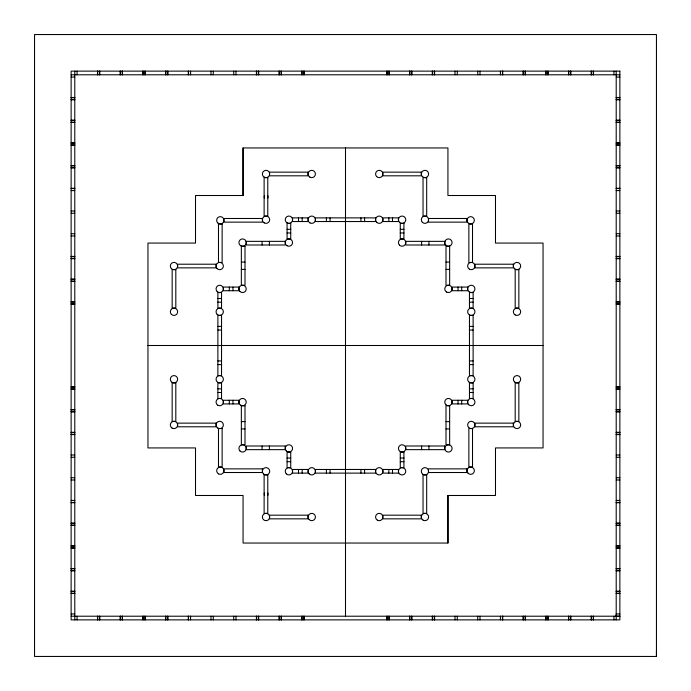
<?xml version="1.0" encoding="UTF-8"?>
<svg xmlns="http://www.w3.org/2000/svg" width="691" height="691" viewBox="0 0 691 691"><rect width="100%" height="100%" fill="white"/><g stroke="black" fill="none" stroke-linecap="round" stroke-linejoin="round"><path stroke-width="1.04" d="M243.068 195.51L243.068 147.952L447.932 147.952L447.932 195.51L495.49 195.51L495.49 243.068L543.048 243.068L543.048 447.932L495.49 447.932L495.49 495.49L447.932 495.49L447.932 543.04L243.068 543.04L243.068 495.49L195.51 495.49L195.51 447.932L147.96 447.932L147.96 243.068L195.51 243.068L195.51 195.51L243.068 195.51L243.068 147.952M345.5 147.952L345.5 616.208M71.13 616.208L619.87 616.208L616.208 616.208L616.208 613.936L619.87 613.936M656.45 656.45L656.45 34.55L34.55 34.55L34.55 656.45L656.45 656.45L656.45 650.965M71.13 74.792L619.87 74.792M71.13 77.064L74.792 77.064M616.208 77.064L619.87 77.064M71.13 97.491L74.792 97.491M616.208 97.491L619.87 97.491M71.13 97.725L74.792 97.725M616.208 97.725L619.87 97.725M71.13 99.539L74.792 99.539M616.208 99.539L619.87 99.539M71.13 99.763L74.792 99.763M616.208 99.763L619.87 99.763M71.13 120.199L74.792 120.199M616.208 120.199L619.87 120.199M71.13 120.424L74.792 120.424M616.208 120.424L619.87 120.424M71.13 122.238L74.792 122.238M616.208 122.238L619.87 122.238M71.13 122.471L74.792 122.471M616.208 122.471L619.87 122.471M71.13 142.899L74.792 142.899M616.208 142.899L619.87 142.899M71.13 143.123L74.792 143.123M616.208 143.123L619.87 143.123M71.13 144.946L74.792 144.946M616.208 144.946L619.87 144.946M71.13 145.17L74.792 145.17M616.208 145.17L619.87 145.17M71.13 165.607L74.792 165.607M616.208 165.607L619.87 165.607M71.13 165.831L74.792 165.831M616.208 165.831L619.87 165.831M71.13 167.645L74.792 167.645M616.208 167.645L619.87 167.645M71.13 167.87L74.792 167.87M616.208 167.87L619.87 167.87M71.13 188.306L74.792 188.306M616.208 188.306L619.87 188.306M71.13 188.531L74.792 188.531M616.208 188.531L619.87 188.531M71.13 190.578L74.792 190.578M616.208 190.578L619.87 190.578M71.13 211.005L74.792 211.005M616.208 211.005L619.87 211.005M71.13 213.277L74.792 213.277M616.208 213.277L619.87 213.277M287.076 229.317L290.73 229.317M400.27 229.317L403.924 229.317M287.076 232.971L290.73 232.971M400.27 232.971L403.924 232.971M71.13 233.713L74.792 233.713M616.208 233.713L619.87 233.713M71.13 235.985L74.792 235.985M616.208 235.985L619.87 235.985M71.13 256.413L74.792 256.413M616.208 256.413L619.87 256.413M71.13 256.646L74.792 256.646M616.208 256.646L619.87 256.646M71.13 258.46L74.792 258.46M616.208 258.46L619.87 258.46M71.13 258.684L74.792 258.684M616.208 258.684L619.87 258.684M241.349 262.079L245.003 262.079M445.997 262.079L449.651 262.079M241.349 269.395L245.003 269.395M445.997 269.395L449.651 269.395M71.13 279.121L74.792 279.121M616.208 279.121L619.87 279.121M71.13 279.345L74.792 279.345M616.208 279.345L619.87 279.345M71.13 281.159L74.792 281.159M616.208 281.159L619.87 281.159M71.13 281.384L74.792 281.384M616.208 281.384L619.87 281.384M217.881 298.503L221.543 298.503M469.457 298.503L473.119 298.503M71.13 301.82L74.792 301.82M616.208 301.82L619.87 301.82M71.13 302.045L74.792 302.045M616.208 302.045L619.87 302.045M217.881 302.166L221.543 302.166M469.457 302.166L473.119 302.166M71.13 303.867L74.792 303.867M616.208 303.867L619.87 303.867M71.13 304.092L74.792 304.092M616.208 304.092L619.87 304.092M217.881 326.402L221.543 326.402M469.457 326.402L473.119 326.402M217.881 330.056L221.543 330.056M469.457 330.056L473.119 330.056M147.96 345.5L543.048 345.5M217.881 360.944L221.543 360.944M469.457 360.944L473.119 360.944M217.881 364.598L221.543 364.598M469.457 364.598L473.119 364.598M71.13 386.908L74.792 386.908M616.208 386.908L619.87 386.908M71.13 387.133L74.792 387.133M616.208 387.133L619.87 387.133M217.881 388.834L221.543 388.834M469.457 388.834L473.119 388.834M71.13 388.955L74.792 388.955M616.208 388.955L619.87 388.955M71.13 389.18L74.792 389.18M616.208 389.18L619.87 389.18M217.881 392.497L221.543 392.497M469.457 392.497L473.119 392.497M71.13 409.608L74.792 409.608M616.208 409.608L619.87 409.608M71.13 409.841L74.792 409.841M616.208 409.841L619.87 409.841M71.13 411.655L74.792 411.655M616.208 411.655L619.87 411.655M71.13 411.879L74.792 411.879M616.208 411.879L619.87 411.879M241.349 421.605L245.003 421.605M445.997 421.605L449.651 421.605M241.349 428.921L245.003 428.921M445.997 428.921L449.651 428.921M71.13 432.316L74.792 432.316M616.208 432.316L619.87 432.316M71.13 432.54L74.792 432.54M616.208 432.54L619.87 432.54M71.13 434.354L74.792 434.354M616.208 434.354L619.87 434.354M71.13 434.587L74.792 434.587M616.208 434.587L619.87 434.587M71.13 455.015L74.792 455.015M616.208 455.015L619.87 455.015M71.13 457.287L74.792 457.287M616.208 457.287L619.87 457.287M287.076 458.029L290.73 458.029M400.27 458.029L403.924 458.029M287.076 461.683L290.73 461.683M400.27 461.683L403.924 461.683M71.13 477.723L74.792 477.723M616.208 477.723L619.87 477.723M71.13 479.995L74.792 479.995M616.208 479.995L619.87 479.995M71.13 500.422L74.792 500.422M616.208 500.422L619.87 500.422M71.13 502.469L74.792 502.469M616.208 502.469L619.87 502.469M71.13 502.694L74.792 502.694M616.208 502.694L619.87 502.694M71.13 523.13L74.792 523.13M616.208 523.13L619.87 523.13M71.13 523.355L74.792 523.355M616.208 523.355L619.87 523.355M71.13 525.169L74.792 525.169M616.208 525.169L619.87 525.169M71.13 525.393L74.792 525.393M616.208 525.393L619.87 525.393M71.13 545.83L74.792 545.83M616.208 545.83L619.87 545.83M71.13 546.054L74.792 546.054M616.208 546.054L619.87 546.054M71.13 547.877L74.792 547.877M616.208 547.877L619.87 547.877M71.13 548.101L74.792 548.101M616.208 548.101L619.87 548.101M71.13 568.529L74.792 568.529M616.208 568.529L619.87 568.529M71.13 568.762L74.792 568.762M616.208 568.762L619.87 568.762M71.13 570.576L74.792 570.576M616.208 570.576L619.87 570.576M71.13 570.801L74.792 570.801M616.208 570.801L619.87 570.801M71.13 591.237L74.792 591.237M616.208 591.237L619.87 591.237M71.13 591.461L74.792 591.461M616.208 591.461L619.87 591.461M71.13 593.275L74.792 593.275M616.208 593.275L619.87 593.275M71.13 593.509L74.792 593.509M616.208 593.509L619.87 593.509M71.13 613.936L74.792 613.936M616.208 71.13L616.208 619.87M613.936 71.13L613.936 74.792M613.936 616.208L613.936 619.87M593.509 71.13L593.509 74.792M593.509 616.208L593.509 619.87M593.275 71.13L593.275 74.792M593.275 616.208L593.275 619.87M591.461 71.13L591.461 74.792M591.461 616.208L591.461 619.87M591.237 71.13L591.237 74.792M591.237 616.208L591.237 619.87M570.801 71.13L570.801 74.792M570.801 616.208L570.801 619.87M570.576 71.13L570.576 74.792M570.576 616.208L570.576 619.87M568.762 71.13L568.762 74.792M568.762 616.208L568.762 619.87M568.529 71.13L568.529 74.792M568.529 616.208L568.529 619.87M548.101 71.13L548.101 74.792M548.101 616.208L548.101 619.87M547.877 71.13L547.877 74.792M547.877 616.208L547.877 619.87M546.054 71.13L546.054 74.792M546.054 616.208L546.054 619.87M545.83 71.13L545.83 74.792M545.83 616.208L545.83 619.87M525.393 71.13L525.393 74.792M525.393 616.208L525.393 619.87M525.169 71.13L525.169 74.792M525.169 616.208L525.169 619.87M523.355 71.13L523.355 74.792M523.355 616.208L523.355 619.87M523.13 71.13L523.13 74.792M523.13 616.208L523.13 619.87M502.694 71.13L502.694 74.792M502.694 616.208L502.694 619.87M502.469 71.13L502.469 74.792M502.469 616.208L502.469 619.87M500.422 71.13L500.422 74.792M500.422 616.208L500.422 619.87M479.995 71.13L479.995 74.792M479.995 616.208L479.995 619.87M477.723 71.13L477.723 74.792M477.723 616.208L477.723 619.87M461.683 287.076L461.683 290.73M461.683 400.27L461.683 403.924M458.029 287.076L458.029 290.73M458.029 400.27L458.029 403.924M457.287 71.13L457.287 74.792M457.287 616.208L457.287 619.87M455.015 71.13L455.015 74.792M455.015 616.208L455.015 619.87M447.932 495.49L447.932 543.04M434.587 71.13L434.587 74.792M434.587 616.208L434.587 619.87M434.354 71.13L434.354 74.792M434.354 616.208L434.354 619.87M432.54 71.13L432.54 74.792M432.54 616.208L432.54 619.87M432.316 71.13L432.316 74.792M432.316 616.208L432.316 619.87M428.921 241.349L428.921 245.003M428.921 445.997L428.921 449.651M421.605 241.349L421.605 245.003M421.605 445.997L421.605 449.651M411.879 71.13L411.879 74.792M411.879 616.208L411.879 619.87M411.655 71.13L411.655 74.792M411.655 616.208L411.655 619.87M409.841 71.13L409.841 74.792M409.841 616.208L409.841 619.87M409.608 71.13L409.616 74.792M409.608 616.208L409.616 619.87M392.497 217.881L392.497 221.543M392.497 469.457L392.497 473.119M389.18 71.13L389.18 74.792M389.18 616.208L389.18 619.87M388.955 71.13L388.955 74.792M388.955 616.208L388.955 619.87M388.834 217.881L388.834 221.543M388.834 469.457L388.834 473.119M387.133 71.13L387.133 74.792M387.133 616.208L387.133 619.87M386.908 71.13L386.908 74.792M386.908 616.208L386.908 619.87M364.598 217.881L364.598 221.543M364.598 469.457L364.598 473.119M360.944 217.881L360.944 221.543M360.944 469.457L360.944 473.119M330.056 217.881L330.056 221.543M330.056 469.457L330.056 473.119M326.402 217.881L326.402 221.543M326.402 469.457L326.402 473.119M304.092 71.13L304.092 74.792M304.092 616.208L304.092 619.87M303.867 71.13L303.867 74.792M303.867 616.208L303.867 619.87M302.166 217.881L302.166 221.543M302.166 469.457L302.166 473.119M302.045 71.13L302.045 74.792M302.045 616.208L302.045 619.87M301.82 71.13L301.82 74.792M301.82 616.208L301.82 619.87M298.503 217.881L298.503 221.543M298.503 469.457L298.503 473.119M281.392 71.13L281.392 74.792M281.392 616.208L281.392 619.87M281.159 71.13L281.159 74.792M281.159 616.208L281.159 619.87M279.345 71.13L279.345 74.792M279.345 616.208L279.345 619.87M279.121 71.13L279.121 74.792M279.121 616.208L279.121 619.87M269.395 241.349L269.395 245.003M269.395 445.997L269.395 449.651M267.961 195.795L267.961 197.989M267.961 493.011L267.961 495.205M264.308 195.795L264.308 197.989M264.308 493.011L264.308 495.205M262.079 241.349L262.079 245.003M262.079 445.997L262.079 449.651M258.684 71.13L258.684 74.792M258.684 616.208L258.684 619.87M258.46 71.13L258.46 74.792M258.46 616.208L258.46 619.87M256.646 71.13L256.646 74.792M256.646 616.208L256.646 619.87M256.413 71.13L256.413 74.792M256.413 616.208L256.413 619.87M235.985 71.13L235.985 74.792M235.985 616.208L235.985 619.87M233.713 71.13L233.713 74.792M233.713 616.208L233.713 619.87M232.971 287.076L232.971 290.73M232.971 400.27L232.971 403.924M229.317 287.076L229.317 290.73M229.317 400.27L229.317 403.924M213.277 71.13L213.277 74.792M213.277 616.208L213.277 619.87M211.005 71.13L211.005 74.792M211.005 616.208L211.005 619.87M190.578 71.13L190.578 74.792M190.578 616.208L190.578 619.87M188.531 71.13L188.531 74.792M188.531 616.208L188.531 619.87M188.306 71.13L188.306 74.792M188.306 616.208L188.306 619.87M167.87 71.13L167.87 74.792M167.87 616.208L167.87 619.87M167.645 71.13L167.645 74.792M167.645 616.208L167.645 619.87M165.831 71.13L165.831 74.792M165.831 616.208L165.831 619.87M165.607 71.13L165.607 74.792M165.607 616.208L165.607 619.87M145.17 71.13L145.17 74.792M145.17 616.208L145.17 619.87M144.946 71.13L144.946 74.792M144.946 616.208L144.946 619.87M143.123 71.13L143.123 74.792M143.123 616.208L143.123 619.87M142.899 71.13L142.899 74.792M142.899 616.208L142.899 619.87M122.471 71.13L122.471 74.792M122.471 616.208L122.471 619.87M122.238 71.13L122.238 74.792M122.238 616.208L122.238 619.87M120.424 71.13L120.424 74.792M120.424 616.208L120.424 619.87M120.199 71.13L120.199 74.792M120.199 616.208L120.199 619.87M99.763 71.13L99.763 74.792M99.763 616.208L99.763 619.87M99.539 71.13L99.539 74.792M99.539 616.208L99.539 619.87M97.725 71.13L97.725 74.792M97.725 616.208L97.725 619.87M97.491 71.13L97.491 74.792M97.491 616.208L97.491 619.87M77.064 71.13L77.064 74.792M77.064 616.208L77.064 619.87M74.792 71.13L74.792 619.87M619.87 71.13L71.13 71.13L71.13 619.87L619.87 619.87L619.87 71.13M308.013 172.154L269.516 172.154L269.516 175.816L308.013 175.816L308.013 172.154M421.303 172.154L382.797 172.154L382.797 175.816L421.303 175.816L421.303 172.154M267.78 177.639L264.117 177.639L264.117 216.145L267.78 216.145L267.78 177.639M426.692 177.639L423.039 177.639L423.039 216.145L426.692 216.145L426.692 177.639M308.108 217.881L292.561 217.881L292.561 221.543L308.108 221.543L308.108 217.881M375.576 217.881L315.424 217.881L315.424 221.543L375.576 221.543L375.576 217.881M398.439 217.881L382.892 217.881L382.892 221.543L398.439 221.543L398.439 217.881M262.381 218.486L223.875 218.486L223.875 222.139L262.381 222.139L262.381 218.486M466.935 218.486L428.437 218.486L428.437 222.139L466.935 222.139L466.935 218.486M290.73 223.374L287.076 223.374L287.076 238.922L290.73 238.922L290.73 223.374M403.924 223.374L400.27 223.374L400.27 238.922L403.924 238.922L403.924 223.374M222.139 223.97L218.486 223.97L218.486 262.476L222.139 262.476L222.139 223.97M472.514 223.97L468.861 223.97L468.861 262.476L472.514 262.476L472.514 223.97M285.245 241.349L246.238 241.349L246.238 245.003L285.245 245.003L285.245 241.349M444.762 241.349L405.755 241.349L405.755 245.003L444.762 245.003L444.762 241.349M245.003 246.238L241.349 246.238L241.349 285.245L245.003 285.245L245.003 246.238M449.651 246.238L445.997 246.238L445.997 285.245L449.651 285.245L449.651 246.238M216.145 264.212L177.639 264.212L177.639 267.866L216.145 267.866L216.145 264.212M513.361 264.212L474.855 264.212L474.855 267.866L513.361 267.866L513.361 264.212M175.816 269.602L172.154 269.602L172.154 308.108L175.816 308.108L175.816 269.602M518.846 269.602L515.184 269.602L515.184 308.108L518.846 308.108L518.846 269.602M238.922 287.076L223.374 287.076L223.374 290.73L238.922 290.73L238.922 287.076M467.626 287.076L452.078 287.076L452.078 290.73L467.626 290.73L467.626 287.076M221.543 292.561L217.881 292.561L217.881 308.108L221.543 308.108L221.543 292.561M473.119 292.561L469.457 292.561L469.457 308.108L473.119 308.108L473.119 292.561M221.543 315.424L217.881 315.424L217.881 375.576L221.543 375.576L221.543 315.424M473.119 315.424L469.457 315.424L469.457 375.576L473.119 375.576L473.119 315.424M175.816 382.892L172.154 382.892L172.154 421.398L175.816 421.398L175.816 382.892M221.543 382.892L217.881 382.892L217.881 398.439L221.543 398.439L221.543 382.892M473.119 382.892L469.457 382.892L469.457 398.439L473.119 398.439L473.119 382.892M518.846 382.892L515.184 382.892L515.184 421.398L518.846 421.398L518.846 382.892M238.922 400.27L223.374 400.27L223.374 403.924L238.922 403.924L238.922 400.27M467.626 400.27L452.078 400.27L452.078 403.924L467.626 403.924L467.626 400.27M245.003 405.755L241.349 405.755L241.349 444.762L245.003 444.762L245.003 405.755M449.651 405.755L445.997 405.755L445.997 444.762L449.651 444.762L449.651 405.755M216.145 423.134L177.639 423.134L177.639 426.788L216.145 426.788L216.145 423.134M513.361 423.134L474.855 423.134L474.855 426.788L513.361 426.788L513.361 423.134M222.139 428.524L218.486 428.524L218.486 467.03L222.139 467.03L222.139 428.524M472.514 428.524L468.861 428.524L468.861 467.03L472.514 467.03L472.514 428.524M285.245 445.997L246.238 445.997L246.238 449.651L285.245 449.651L285.245 445.997M444.762 445.997L405.755 445.997L405.755 449.651L444.762 449.651L444.762 445.997M290.73 452.078L287.076 452.078L287.076 467.626L290.73 467.626L290.73 452.078M403.924 452.078L400.27 452.078L400.27 467.626L403.924 467.626L403.924 452.078M262.381 468.861L223.875 468.861L223.875 472.514L262.381 472.514L262.381 468.861M466.935 468.861L428.437 468.861L428.437 472.514L466.935 472.514L466.935 468.861M308.108 469.457L292.561 469.457L292.561 473.119L308.108 473.119L308.108 469.457M375.576 469.457L315.424 469.457L315.424 473.119L375.576 473.119L375.576 469.457M398.439 469.457L382.892 469.457L382.892 473.119L398.439 473.119L398.439 469.457M267.78 474.855L264.117 474.855L264.117 513.361L267.78 513.361L267.78 474.855M426.692 474.855L423.039 474.855L423.039 513.361L426.692 513.361L426.692 474.855M308.013 515.184L269.516 515.184L269.516 518.846L308.013 518.846L308.013 515.184M421.303 515.184L382.797 515.184L382.797 518.846L421.303 518.846L421.303 515.184M446.593 451.594A3.662 3.662 0 0 0 452.078 448.424A3.662 3.662 0 0 0 446.593 445.254A3.662 3.662 0 0 0 446.593 451.594M468.101 473.275A3.662 3.662 0 0 0 474.225 471.633A3.662 3.662 0 0 0 469.742 467.151A3.662 3.662 0 0 0 468.101 473.275M400.27 451.594A3.662 3.662 0 0 0 405.755 448.424A3.662 3.662 0 0 0 400.27 445.254A3.662 3.662 0 0 0 400.27 451.594M445.833 404.684A3.662 3.662 0 0 0 451.957 403.043A3.662 3.662 0 0 0 447.474 398.56A3.662 3.662 0 0 0 445.833 404.684M377.407 520.185A3.662 3.662 0 0 0 382.892 517.015A3.662 3.662 0 0 0 377.407 513.845A3.662 3.662 0 0 0 377.407 520.185M400.27 474.458A3.662 3.662 0 0 0 405.755 471.288A3.662 3.662 0 0 0 400.27 468.118A3.662 3.662 0 0 0 400.27 474.458M377.407 474.458A3.662 3.662 0 0 0 382.892 471.288A3.662 3.662 0 0 0 377.407 468.118A3.662 3.662 0 0 0 377.407 474.458M423.134 520.185A3.662 3.662 0 0 0 428.619 517.015A3.662 3.662 0 0 0 423.134 513.845A3.662 3.662 0 0 0 423.134 520.185M423.134 474.458A3.662 3.662 0 0 0 428.619 471.288A3.662 3.662 0 0 0 423.134 468.118A3.662 3.662 0 0 0 423.134 474.458M514.432 381.821A3.662 3.662 0 0 0 520.548 380.18A3.662 3.662 0 0 0 516.065 375.697A3.662 3.662 0 0 0 514.432 381.821M468.705 404.684A3.662 3.662 0 0 0 474.821 403.043A3.662 3.662 0 0 0 470.338 398.56A3.662 3.662 0 0 0 468.705 404.684M468.705 381.821A3.662 3.662 0 0 0 474.821 380.18A3.662 3.662 0 0 0 470.338 375.697A3.662 3.662 0 0 0 468.705 381.821M514.432 427.548A3.662 3.662 0 0 0 520.548 425.906A3.662 3.662 0 0 0 516.065 421.424A3.662 3.662 0 0 0 514.432 427.548M468.705 427.548A3.662 3.662 0 0 0 474.821 425.906A3.662 3.662 0 0 0 470.338 421.424A3.662 3.662 0 0 0 468.705 427.548M239.993 451.007A3.662 3.662 0 0 0 246.108 449.375A3.662 3.662 0 0 0 241.625 444.892A3.662 3.662 0 0 0 239.993 451.007M218.486 473.853A3.662 3.662 0 0 0 223.97 470.692A3.662 3.662 0 0 0 218.486 467.522A3.662 3.662 0 0 0 218.486 473.853M286.316 451.007A3.662 3.662 0 0 0 292.44 449.375A3.662 3.662 0 0 0 287.957 444.892A3.662 3.662 0 0 0 286.316 451.007M240.744 405.263A3.662 3.662 0 0 0 246.238 402.093A3.662 3.662 0 0 0 240.744 398.932A3.662 3.662 0 0 0 240.744 405.263M309.179 519.606A3.662 3.662 0 0 0 315.303 517.965A3.662 3.662 0 0 0 310.82 513.482A3.662 3.662 0 0 0 309.179 519.606M286.316 473.871A3.662 3.662 0 0 0 292.44 472.238A3.662 3.662 0 0 0 287.957 467.755A3.662 3.662 0 0 0 286.316 473.871M309.179 473.871A3.662 3.662 0 0 0 315.303 472.238A3.662 3.662 0 0 0 310.82 467.755A3.662 3.662 0 0 0 309.179 473.871M263.452 519.606A3.662 3.662 0 0 0 269.576 517.965A3.662 3.662 0 0 0 265.094 513.482A3.662 3.662 0 0 0 263.452 519.606M263.452 473.871A3.662 3.662 0 0 0 269.576 472.238A3.662 3.662 0 0 0 265.094 467.755A3.662 3.662 0 0 0 263.452 473.871M172.154 382.399A3.662 3.662 0 0 0 177.639 379.229A3.662 3.662 0 0 0 172.154 376.068A3.662 3.662 0 0 0 172.154 382.399M217.881 405.263A3.662 3.662 0 0 0 223.374 402.093A3.662 3.662 0 0 0 217.881 398.932A3.662 3.662 0 0 0 217.881 405.263M217.881 382.399A3.662 3.662 0 0 0 223.374 379.229A3.662 3.662 0 0 0 217.881 376.068A3.662 3.662 0 0 0 217.881 382.399M172.154 428.126A3.662 3.662 0 0 0 177.639 424.956A3.662 3.662 0 0 0 172.154 421.795A3.662 3.662 0 0 0 172.154 428.126M217.881 428.126A3.662 3.662 0 0 0 223.374 424.956A3.662 3.662 0 0 0 217.881 421.795A3.662 3.662 0 0 0 217.881 428.126M240.744 245.746A3.662 3.662 0 0 0 246.238 242.576A3.662 3.662 0 0 0 240.744 239.406A3.662 3.662 0 0 0 240.744 245.746M217.725 222.899A3.662 3.662 0 0 0 223.849 221.258A3.662 3.662 0 0 0 219.367 216.775A3.662 3.662 0 0 0 217.725 222.899M287.076 245.746A3.662 3.662 0 0 0 292.561 242.576A3.662 3.662 0 0 0 287.076 239.406A3.662 3.662 0 0 0 287.076 245.746M239.993 291.49A3.662 3.662 0 0 0 246.108 289.849A3.662 3.662 0 0 0 241.625 285.366A3.662 3.662 0 0 0 239.993 291.49M309.939 177.155A3.662 3.662 0 0 0 315.424 173.985A3.662 3.662 0 0 0 309.939 170.815A3.662 3.662 0 0 0 309.939 177.155M287.076 222.882A3.662 3.662 0 0 0 292.561 219.712A3.662 3.662 0 0 0 287.076 216.542A3.662 3.662 0 0 0 287.076 222.882M309.939 222.882A3.662 3.662 0 0 0 315.424 219.712A3.662 3.662 0 0 0 309.939 216.542A3.662 3.662 0 0 0 309.939 222.882M264.212 177.155A3.662 3.662 0 0 0 269.697 173.985A3.662 3.662 0 0 0 264.212 170.815A3.662 3.662 0 0 0 264.212 177.155M264.212 222.882A3.662 3.662 0 0 0 269.697 219.712A3.662 3.662 0 0 0 264.212 216.542A3.662 3.662 0 0 0 264.212 222.882M171.394 314.353A3.662 3.662 0 0 0 177.518 312.712A3.662 3.662 0 0 0 173.035 308.238A3.662 3.662 0 0 0 171.394 314.353M217.129 291.49A3.662 3.662 0 0 0 223.245 289.849A3.662 3.662 0 0 0 218.762 285.366A3.662 3.662 0 0 0 217.129 291.49M217.129 314.353A3.662 3.662 0 0 0 223.245 312.712A3.662 3.662 0 0 0 218.762 308.238A3.662 3.662 0 0 0 217.129 314.353M171.394 268.626A3.662 3.662 0 0 0 177.518 266.985A3.662 3.662 0 0 0 173.035 262.502A3.662 3.662 0 0 0 171.394 268.626M217.129 268.626A3.662 3.662 0 0 0 223.245 266.985A3.662 3.662 0 0 0 218.762 262.502A3.662 3.662 0 0 0 217.129 268.626M445.833 245.167A3.662 3.662 0 0 0 451.957 243.526A3.662 3.662 0 0 0 447.474 239.043A3.662 3.662 0 0 0 445.833 245.167M468.861 223.478A3.662 3.662 0 0 0 474.346 220.308A3.662 3.662 0 0 0 468.861 217.147A3.662 3.662 0 0 0 468.861 223.478M399.51 245.167A3.662 3.662 0 0 0 405.634 243.526A3.662 3.662 0 0 0 401.151 239.043A3.662 3.662 0 0 0 399.51 245.167M446.593 292.068A3.662 3.662 0 0 0 452.078 288.907A3.662 3.662 0 0 0 446.593 285.737A3.662 3.662 0 0 0 446.593 292.068M376.647 176.568A3.662 3.662 0 0 0 382.762 174.935A3.662 3.662 0 0 0 378.288 170.452A3.662 3.662 0 0 0 376.647 176.568M399.51 222.295A3.662 3.662 0 0 0 405.634 220.662A3.662 3.662 0 0 0 401.151 216.179A3.662 3.662 0 0 0 399.51 222.295M376.647 222.295A3.662 3.662 0 0 0 382.762 220.662A3.662 3.662 0 0 0 378.288 216.179A3.662 3.662 0 0 0 376.647 222.295M422.374 176.568A3.662 3.662 0 0 0 428.498 174.935A3.662 3.662 0 0 0 424.015 170.452A3.662 3.662 0 0 0 422.374 176.568M422.374 222.295A3.662 3.662 0 0 0 428.498 220.662A3.662 3.662 0 0 0 424.015 216.179A3.662 3.662 0 0 0 422.374 222.295M515.184 314.932A3.662 3.662 0 0 0 520.677 311.771A3.662 3.662 0 0 0 515.184 308.601A3.662 3.662 0 0 0 515.184 314.932M469.457 292.068A3.662 3.662 0 0 0 474.95 288.907A3.662 3.662 0 0 0 469.457 285.737A3.662 3.662 0 0 0 469.457 292.068M469.457 314.932A3.662 3.662 0 0 0 474.95 311.771A3.662 3.662 0 0 0 469.457 308.601A3.662 3.662 0 0 0 469.457 314.932M515.184 269.205A3.662 3.662 0 0 0 520.677 266.044A3.662 3.662 0 0 0 515.184 262.874A3.662 3.662 0 0 0 515.184 269.205M469.457 269.205A3.662 3.662 0 0 0 474.95 266.044A3.662 3.662 0 0 0 469.457 262.874A3.662 3.662 0 0 0 469.457 269.205"/></g></svg>
